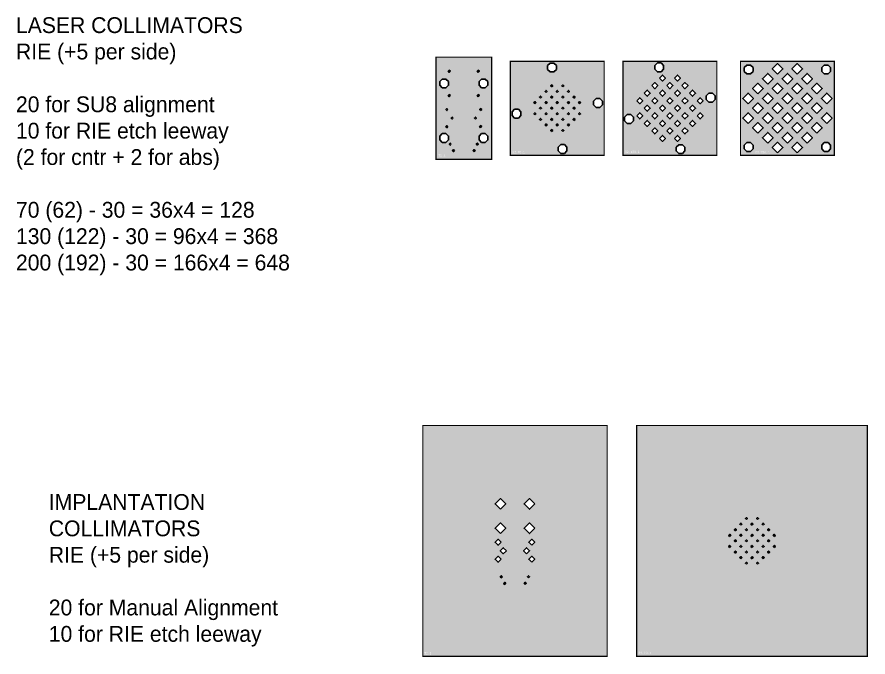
# Model space of a CAD drawing. Extents: x -11195 to 77029, y -42191 to 8336.
# Drawn here: x -8631 to 9713, y -38300 to -24511 of the extents above; entities that cross this region are included whole.
import ezdxf

# ---------------------------------------------------------------- set-up
doc = ezdxf.new("R2010")
doc.units = 13
doc.header["$MEASUREMENT"] = 0
doc.layers.get('0').update_dxf_attribs({"color": 6})
for name, color, linetype in [('L14D0 Au', 2, 'Continuous'), ('L16D0 Col', 254, 'Continuous'), ('L20D0 Key', 8, 'Continuous')]:
    doc.layers.add(name, color=color, linetype=linetype)
doc.styles.get("Standard").update_dxf_attribs({"font": 'lmmono12-regular.otf', "height": 50})

# ---------------------------------------------------------------- blocks, each defined once
blk = doc.blocks.new('SMALLPOST')
at = {"layer": 'L20D0 Key'}
blk.add_lwpolyline([(-39.799, -96.083), (-96.083, -39.799), (-96.083, 39.799), (-39.799, 96.083), (39.799, 96.083), (96.083, 39.799), (96.083, -39.799), (39.799, -96.083)], close=True, dxfattribs=at)
blk = doc.blocks.new('TC.L.RIE')
at = {"layer": 'L14D0 Au'}
h = blk.add_hatch(color=256, dxfattribs=at)
h.paths.add_polyline_path([(220, 1529), (132, 1529), (70, 1591), (70, 1679), (132, 1741), (220, 1741), (282, 1679), (282, 1591)], flags=16)
h.paths.add_polyline_path([(912, 1934), (949, 1897), (912, 1861), (875, 1897)], flags=16)
h.paths.add_polyline_path([(963, 1110), (1000, 1073), (963, 1036), (926, 1073)], flags=16)
h.paths.add_polyline_path([(850, 926), (887, 889), (850, 852), (813, 889)], flags=16)
h.paths.add_polyline_path([(892, 365), (929, 328), (892, 291), (856, 328)], flags=16)
h.paths.add_polyline_path([(200, 705), (237, 742), (274, 705), (237, 668)], flags=16)
h.paths.add_polyline_path([(251, 1373), (288, 1410), (325, 1373), (288, 1336)], flags=16)
h.paths.add_polyline_path([(341, 186), (378, 223), (415, 186), (378, 150)], flags=16)
h.paths.add_polyline_path([(1068, 1529), (980, 1529), (918, 1591), (918, 1679), (980, 1741), (1068, 1741), (1130, 1679), (1130, 1591)], flags=16)
h.paths.add_polyline_path([(1068, 354), (980, 354), (918, 416), (918, 504), (980, 566), (1068, 566), (1130, 504), (1130, 416)], flags=16)
h.paths.add_polyline_path([(271, 328), (308, 365), (344, 328), (308, 291)], flags=16)
h.paths.add_polyline_path([(313, 889), (350, 926), (387, 889), (350, 852)], flags=16)
h.paths.add_polyline_path([(200, 1073), (237, 1110), (274, 1073), (237, 1036)], flags=16)
h.paths.add_polyline_path([(251, 1897), (288, 1934), (325, 1897), (288, 1861)], flags=16)
h.paths.add_polyline_path([(822, 223), (859, 186), (822, 150), (785, 186)], flags=16)
h.paths.add_polyline_path([(912, 1410), (949, 1373), (912, 1336), (875, 1373)], flags=16)
h.paths.add_polyline_path([(963, 742), (1000, 705), (963, 668), (926, 705)], flags=16)
h.paths.add_polyline_path([(220, 354), (132, 354), (70, 416), (70, 504), (132, 566), (220, 566), (282, 504), (282, 416)], flags=16)
h.paths.add_polyline_path([(158, 60), (155, 56), (153, 56), (149, 58), (149, 60), (152, 64), (153, 65), (157, 62)], flags=16)
h.paths.add_polyline_path([(179, 105), (190, 105), (193, 102), (190, 100), (186, 100), (186, 60), (204, 60), (204, 66), (206, 69), (207, 69), (209, 66), (209, 59), (208, 56), (206, 56), (179, 56), (176, 58), (179, 60), (181, 60), (181, 100), (179, 100), (176, 102)], flags=16)
h.paths.add_polyline_path([(126, 104), (128, 106), (131, 103), (131, 91), (130, 88), (128, 88), (126, 89), (126, 90), (124, 96), (120, 100), (120, 100), (116, 101), (111, 100), (107, 96), (106, 95), (104, 90), (103, 84), (103, 80), (103, 74), (105, 69), (107, 64), (108, 64), (112, 60), (116, 59), (121, 61), (123, 63), (125, 68), (126, 70), (128, 72), (131, 69), (129, 64), (126, 59), (126, 59), (121, 56), (116, 55), (115, 55), (110, 56), (106, 59), (103, 62), (100, 66), (99, 72), (98, 78), (97, 80), (98, 86), (100, 92), (102, 97), (104, 99), (108, 103), (113, 105), (115, 106), (121, 104), (125, 101)], flags=16)
h.paths.add_polyline_path([(72, 60), (72, 100), (62, 100), (62, 96), (61, 93), (60, 93), (57, 96), (57, 101), (59, 104), (61, 105), (89, 105), (92, 103), (92, 101), (92, 96), (91, 93), (90, 93), (88, 96), (88, 100), (77, 100), (77, 60), (81, 60), (84, 58), (81, 56), (69, 56), (66, 58), (69, 60)], flags=16)
h.paths.add_polyline_path([(1190, 10), (1190, 2190), (10, 2190), (10, 10)])
at = {"layer": 'L16D0 Col', "const_width": 25}
blk.add_lwpolyline([(0, 2200), (1200, 2200), (1200, 0), (0, 0)], close=True, dxfattribs=at)
at = {"layer": 'L16D0 Col'}
for points in [[(310, 1897), (288, 1920), (265, 1897), (288, 1875)], [(912, 1875), (935, 1897), (912, 1920), (890, 1897)], [(310, 1373), (288, 1396), (265, 1373), (288, 1350)], [(912, 1350), (935, 1373), (912, 1396), (890, 1373)], [(259, 1073), (237, 1095), (214, 1073), (237, 1050)], [(963, 1050), (986, 1073), (963, 1095), (941, 1073)], [(373, 889), (350, 912), (327, 889), (350, 866)], [(850, 866), (873, 889), (850, 912), (827, 889)], [(259, 705), (237, 728), (214, 705), (237, 682)], [(963, 682), (986, 705), (963, 728), (941, 705)], [(330, 328), (308, 350), (285, 328), (308, 305)], [(401, 186), (378, 209), (356, 186), (378, 164)], [(822, 164), (844, 186), (822, 209), (799, 186)], [(892, 305), (915, 328), (892, 350), (870, 328)]]:
    blk.add_lwpolyline(points, close=True, dxfattribs=at)
for p in [(176, 1635), (176, 460)]:
    blk.add_blockref('SMALLPOST', p)
at = {"yscale": -1, "rotation": 180}
for p in [(1024, 1635), (1024, 460)]:
    blk.add_blockref('SMALLPOST', p, dxfattribs=at)
blk = doc.blocks.new('32.130.L.RIE')
at = {"layer": 'L14D0 Au'}
h = blk.add_hatch(color=256, dxfattribs=at)
h.paths.add_polyline_path([(92, 95), (97, 98), (102, 99), (108, 98), (112, 95), (115, 93), (118, 88), (119, 83), (118, 78), (116, 73), (112, 68), (110, 66), (95, 53), (114, 53), (115, 57), (116, 57), (119, 54), (119, 52), (117, 49), (90, 49), (87, 51), (88, 53), (105, 68), (110, 73), (112, 78), (113, 80), (114, 83), (112, 88), (109, 92), (108, 92), (103, 94), (101, 94), (96, 93), (94, 89), (93, 87), (93, 84), (91, 81), (90, 81), (87, 83), (87, 85), (88, 90)], flags=16)
h.paths.add_polyline_path([(212, 97), (217, 98), (221, 99), (226, 98), (231, 95), (232, 94), (234, 88), (235, 87), (233, 82), (230, 77), (230, 77), (228, 75), (233, 72), (236, 68), (236, 65), (237, 63), (236, 57), (232, 52), (232, 52), (227, 49), (222, 48), (221, 48), (215, 48), (210, 50), (207, 53), (204, 58), (204, 60), (207, 63), (207, 63), (210, 61), (210, 60), (210, 58), (210, 58), (212, 55), (217, 53), (221, 52), (226, 54), (230, 57), (230, 57), (232, 62), (232, 63), (230, 68), (228, 70), (224, 72), (220, 73), (217, 73), (214, 74), (214, 75), (216, 77), (216, 77), (216, 78), (220, 78), (225, 79), (229, 83), (229, 84), (230, 87), (227, 92), (226, 93), (221, 94), (215, 93), (212, 91), (212, 89), (212, 89), (210, 85), (209, 85), (206, 87), (206, 89), (208, 94)], flags=16)
h.paths.add_polyline_path([(260, 99), (264, 97), (269, 94), (270, 92), (273, 87), (274, 82), (275, 76), (275, 73), (275, 67), (274, 61), (271, 56), (270, 54), (265, 49), (261, 48), (260, 48), (255, 49), (251, 52), (249, 55), (246, 59), (245, 65), (244, 71), (244, 73), (244, 79), (246, 85), (248, 90), (250, 93), (254, 97), (259, 98)], flags=16)
h.paths.add_polyline_path([(321, 95), (324, 98), (336, 98), (339, 95), (336, 93), (331, 93), (331, 53), (350, 53), (350, 59), (351, 62), (352, 62), (355, 59), (355, 52), (354, 49), (352, 49), (324, 49), (321, 51), (324, 53), (327, 53), (327, 93), (324, 93)], flags=16)
h.paths.add_polyline_path([(303, 55), (303, 53), (301, 49), (299, 49), (295, 51), (295, 53), (297, 57), (299, 58)], flags=16)
h.paths.add_polyline_path([(180, 96), (180, 97), (183, 99), (185, 95), (185, 53), (192, 53), (195, 51), (192, 49), (173, 49), (170, 51), (173, 53), (180, 53), (180, 88), (180, 87), (175, 85), (172, 84), (170, 86), (172, 89), (176, 91)], flags=16)
h.paths.add_polyline_path([(146, 55), (146, 53), (144, 49), (142, 49), (138, 51), (138, 53), (140, 57), (142, 58)], flags=16)
h.paths.add_polyline_path([(56, 97), (61, 98), (64, 99), (70, 98), (74, 95), (76, 94), (78, 88), (78, 87), (77, 82), (74, 77), (73, 77), (71, 75), (76, 72), (79, 68), (80, 65), (80, 63), (79, 57), (76, 52), (75, 52), (70, 49), (65, 48), (64, 48), (58, 48), (53, 50), (50, 53), (48, 58), (47, 60), (50, 63), (50, 63), (53, 61), (54, 60), (53, 58), (53, 58), (55, 55), (60, 53), (64, 52), (69, 54), (73, 57), (73, 57), (75, 62), (75, 63), (74, 68), (72, 70), (67, 72), (64, 73), (60, 73), (57, 74), (57, 75), (59, 77), (59, 77), (60, 78), (63, 78), (69, 79), (72, 83), (73, 84), (73, 87), (71, 92), (69, 93), (64, 94), (58, 93), (55, 91), (56, 89), (56, 89), (54, 85), (53, 85), (50, 87), (49, 89), (51, 94)], flags=16)
h.paths.add_polyline_path([(1787, 1199), (1787, 1286), (1849, 1349), (1937, 1349), (1999, 1286), (1999, 1199), (1937, 1136), (1849, 1136)], flags=16)
h.paths.add_polyline_path([(238, 826), (238, 739), (176, 676), (88, 676), (26, 739), (26, 826), (88, 889), (176, 889)], flags=16)
h.paths.add_polyline_path([(1663, 929), (1742, 850), (1663, 771), (1584, 850)], flags=16)
h.paths.add_polyline_path([(1338, 604), (1417, 525), (1338, 445), (1259, 525)], flags=16)
h.paths.add_polyline_path([(1500, 1092), (1580, 1012), (1500, 933), (1421, 1012)], flags=16)
h.paths.add_polyline_path([(1175, 766), (1254, 687), (1175, 608), (1096, 687)], flags=16)
h.paths.add_polyline_path([(850, 441), (929, 362), (850, 283), (771, 362)], flags=16)
h.paths.add_polyline_path([(1338, 1254), (1417, 1175), (1338, 1096), (1259, 1175)], flags=16)
h.paths.add_polyline_path([(1012, 929), (1092, 850), (1012, 771), (933, 850)], flags=16)
h.paths.add_polyline_path([(687, 604), (766, 525), (687, 445), (608, 525)], flags=16)
h.paths.add_polyline_path([(1175, 1417), (1254, 1338), (1175, 1259), (1096, 1338)], flags=16)
h.paths.add_polyline_path([(850, 1092), (929, 1012), (850, 933), (771, 1012)], flags=16)
h.paths.add_polyline_path([(525, 766), (604, 687), (525, 608), (445, 687)], flags=16)
h.paths.add_polyline_path([(1012, 1580), (1092, 1500), (1012, 1421), (933, 1500)], flags=16)
h.paths.add_polyline_path([(687, 1254), (766, 1175), (687, 1096), (608, 1175)], flags=16)
h.paths.add_polyline_path([(362, 929), (441, 850), (362, 771), (283, 850)], flags=16)
h.paths.add_polyline_path([(850, 1742), (929, 1663), (850, 1584), (771, 1663)], flags=16)
h.paths.add_polyline_path([(525, 1417), (604, 1338), (525, 1259), (445, 1338)], flags=16)
h.paths.add_polyline_path([(362, 1254), (441, 1175), (362, 1096), (283, 1175)], flags=16)
h.paths.add_polyline_path([(687, 1580), (766, 1500), (687, 1421), (608, 1500)], flags=16)
h.paths.add_polyline_path([(525, 1092), (604, 1012), (525, 933), (445, 1012)], flags=16)
h.paths.add_polyline_path([(850, 1417), (929, 1338), (850, 1259), (771, 1338)], flags=16)
h.paths.add_polyline_path([(1175, 1742), (1254, 1663), (1175, 1584), (1096, 1663)], flags=16)
h.paths.add_polyline_path([(687, 929), (766, 850), (687, 771), (608, 850)], flags=16)
h.paths.add_polyline_path([(1012, 1254), (1092, 1175), (1012, 1096), (933, 1175)], flags=16)
h.paths.add_polyline_path([(1338, 1580), (1417, 1500), (1338, 1421), (1259, 1500)], flags=16)
h.paths.add_polyline_path([(850, 766), (929, 687), (850, 608), (771, 687)], flags=16)
h.paths.add_polyline_path([(1175, 1092), (1254, 1012), (1175, 933), (1096, 1012)], flags=16)
h.paths.add_polyline_path([(1500, 1417), (1580, 1338), (1500, 1259), (1421, 1338)], flags=16)
h.paths.add_polyline_path([(1012, 604), (1092, 525), (1012, 445), (933, 525)], flags=16)
h.paths.add_polyline_path([(1338, 929), (1417, 850), (1338, 771), (1259, 850)], flags=16)
h.paths.add_polyline_path([(1663, 1254), (1742, 1175), (1663, 1096), (1584, 1175)], flags=16)
h.paths.add_polyline_path([(1175, 441), (1254, 362), (1175, 283), (1096, 362)], flags=16)
h.paths.add_polyline_path([(1500, 766), (1580, 687), (1500, 608), (1421, 687)], flags=16)
h.paths.add_polyline_path([(826, 1787), (739, 1787), (676, 1849), (676, 1937), (739, 1999), (826, 1999), (889, 1937), (889, 1849)], flags=16)
h.paths.add_polyline_path([(1199, 238), (1286, 238), (1349, 176), (1349, 88), (1286, 26), (1199, 26), (1136, 88), (1136, 176)], flags=16)
h.paths.add_polyline_path([(2015, 2015), (10, 2015), (10, 10), (2015, 10)])
h.paths.add_polyline_path([(266, 91), (261, 94), (260, 94), (255, 92), (252, 88), (250, 83), (249, 77), (249, 74), (249, 67), (251, 62), (253, 57), (253, 57), (257, 53), (260, 52), (264, 54), (267, 59), (267, 59), (269, 64), (270, 70), (270, 74), (270, 80), (268, 86), (266, 90)], flags=0)
at = {"layer": 'L16D0 Col', "const_width": 25}
blk.add_lwpolyline([(2025, 0), (0, 0), (0, 2025), (2025, 2025)], close=True, dxfattribs=at)
at = {"layer": 'L16D0 Col'}
for points in [[(785, 1663), (850, 1598), (915, 1663), (850, 1728)], [(1110, 1663), (1175, 1598), (1240, 1663), (1175, 1728)], [(622, 1500), (687, 1435), (752, 1500), (687, 1565)], [(947, 1500), (1012, 1435), (1078, 1500), (1012, 1565)], [(1273, 1500), (1338, 1435), (1403, 1500), (1338, 1565)], [(460, 1338), (525, 1273), (590, 1338), (525, 1403)], [(785, 1338), (850, 1273), (915, 1338), (850, 1403)], [(1110, 1338), (1175, 1273), (1240, 1338), (1175, 1403)], [(1435, 1338), (1500, 1273), (1565, 1338), (1500, 1403)], [(297, 1175), (362, 1110), (427, 1175), (362, 1240)], [(622, 1175), (687, 1110), (752, 1175), (687, 1240)], [(947, 1175), (1012, 1110), (1078, 1175), (1012, 1240)], [(1273, 1175), (1338, 1110), (1403, 1175), (1338, 1240)], [(1598, 1175), (1663, 1110), (1728, 1175), (1663, 1240)], [(460, 1012), (525, 947), (590, 1012), (525, 1078)], [(785, 1012), (850, 947), (915, 1012), (850, 1078)], [(1110, 1012), (1175, 947), (1240, 1012), (1175, 1078)], [(1435, 1012), (1500, 947), (1565, 1012), (1500, 1078)], [(297, 850), (362, 785), (427, 850), (362, 915)], [(460, 687), (525, 622), (590, 687), (525, 752)], [(622, 850), (687, 785), (752, 850), (687, 915)], [(785, 687), (850, 622), (915, 687), (850, 752)], [(947, 850), (1012, 785), (1078, 850), (1012, 915)], [(1110, 687), (1175, 622), (1240, 687), (1175, 752)], [(1273, 850), (1338, 785), (1403, 850), (1338, 915)], [(1435, 687), (1500, 622), (1565, 687), (1500, 752)], [(1598, 850), (1663, 785), (1728, 850), (1663, 915)], [(622, 525), (687, 460), (752, 525), (687, 590)], [(947, 525), (1012, 460), (1078, 525), (1012, 590)], [(1273, 525), (1338, 460), (1403, 525), (1338, 590)], [(785, 362), (850, 297), (915, 362), (850, 427)], [(1110, 362), (1175, 297), (1240, 362), (1175, 427)]]:
    blk.add_lwpolyline(points, close=True, dxfattribs=at)
at = {"xscale": -1, "yscale": -1}
for p, rotation in [((782, 1893), 135.0000000000002), ((1893, 1242), 45.00000000000016), ((132, 782), 225.0000000000001), ((1242, 132), 315.0000000000002)]:
    blk.add_blockref('SMALLPOST', p, dxfattribs=dict(at, rotation=rotation))
blk = doc.blocks.new('32.200.L.RIE')
at = {"layer": 'L14D0 Au'}
h = blk.add_hatch(color=256, dxfattribs=at)
h.paths.add_polyline_path([(495, 86), (493, 86), (489, 84), (486, 80), (484, 75), (483, 69), (483, 66), (483, 59), (484, 54), (487, 49), (487, 48), (491, 45), (493, 44), (498, 46), (501, 51), (501, 51), (503, 56), (504, 62), (504, 66), (504, 72), (502, 78), (500, 82), (500, 82)], flags=0)
h.paths.add_polyline_path([(534, 86), (533, 86), (528, 84), (525, 80), (523, 75), (522, 69), (522, 66), (522, 59), (524, 54), (526, 49), (526, 48), (530, 45), (533, 44), (537, 46), (540, 51), (540, 51), (542, 56), (543, 62), (544, 66), (543, 72), (542, 78), (539, 82), (539, 82)], flags=0)
h.paths.add_polyline_path([(293, 1225), (164, 1096), (35, 1225), (164, 1353)], flags=16)
h.paths.add_polyline_path([(717, 1649), (588, 1520), (460, 1649), (588, 1778)], flags=16)
h.paths.add_polyline_path([(293, 800), (164, 672), (35, 800), (164, 929)], flags=16)
h.paths.add_polyline_path([(717, 1225), (588, 1096), (460, 1225), (588, 1353)], flags=16)
h.paths.add_polyline_path([(1141, 1649), (1012, 1520), (884, 1649), (1012, 1778)], flags=16)
h.paths.add_polyline_path([(505, 588), (376, 460), (247, 588), (376, 717)], flags=16)
h.paths.add_polyline_path([(929, 1012), (800, 884), (672, 1012), (800, 1141)], flags=16)
h.paths.add_polyline_path([(1353, 1437), (1225, 1308), (1096, 1437), (1225, 1565)], flags=16)
h.paths.add_polyline_path([(717, 376), (588, 247), (460, 376), (588, 505)], flags=16)
h.paths.add_polyline_path([(1141, 800), (1012, 672), (884, 800), (1012, 929)], flags=16)
h.paths.add_polyline_path([(1565, 1225), (1437, 1096), (1308, 1225), (1437, 1353)], flags=16)
h.paths.add_polyline_path([(929, 164), (800, 35), (672, 164), (800, 293)], flags=16)
h.paths.add_polyline_path([(1353, 588), (1225, 460), (1096, 588), (1225, 717)], flags=16)
h.paths.add_polyline_path([(1778, 1012), (1649, 884), (1520, 1012), (1649, 1141)], flags=16)
h.paths.add_polyline_path([(1353, 164), (1225, 35), (1096, 164), (1225, 293)], flags=16)
h.paths.add_polyline_path([(1778, 588), (1649, 460), (1520, 588), (1649, 717)], flags=16)
h.paths.add_polyline_path([(221, 283), (283, 221), (283, 133), (221, 71), (133, 71), (71, 133), (71, 221), (133, 283)], flags=16)
h.paths.add_polyline_path([(1804, 1742), (1742, 1804), (1742, 1892), (1804, 1954), (1892, 1954), (1954, 1892), (1954, 1804), (1892, 1742)], flags=16)
h.paths.add_polyline_path([(283, 1804), (221, 1742), (133, 1742), (71, 1804), (71, 1892), (133, 1954), (221, 1954), (283, 1892)], flags=16)
h.paths.add_polyline_path([(1742, 221), (1804, 283), (1892, 283), (1954, 221), (1954, 133), (1892, 71), (1804, 71), (1742, 133)], flags=16)
h.paths.add_polyline_path([(1990, 800), (1861, 672), (1732, 800), (1861, 929)], flags=16)
h.paths.add_polyline_path([(1565, 376), (1437, 247), (1308, 376), (1437, 505)], flags=16)
h.paths.add_polyline_path([(1990, 1225), (1861, 1096), (1732, 1225), (1861, 1353)], flags=16)
h.paths.add_polyline_path([(1565, 800), (1437, 672), (1308, 800), (1437, 929)], flags=16)
h.paths.add_polyline_path([(1141, 376), (1012, 247), (884, 376), (1012, 505)], flags=16)
h.paths.add_polyline_path([(1778, 1437), (1649, 1308), (1520, 1437), (1649, 1565)], flags=16)
h.paths.add_polyline_path([(1353, 1012), (1225, 884), (1096, 1012), (1225, 1141)], flags=16)
h.paths.add_polyline_path([(929, 588), (800, 460), (672, 588), (800, 717)], flags=16)
h.paths.add_polyline_path([(1565, 1649), (1437, 1520), (1308, 1649), (1437, 1778)], flags=16)
h.paths.add_polyline_path([(1141, 1225), (1012, 1096), (884, 1225), (1012, 1353)], flags=16)
h.paths.add_polyline_path([(717, 800), (588, 672), (460, 800), (588, 929)], flags=16)
h.paths.add_polyline_path([(1353, 1861), (1225, 1732), (1096, 1861), (1225, 1990)], flags=16)
h.paths.add_polyline_path([(929, 1437), (800, 1308), (672, 1437), (800, 1565)], flags=16)
h.paths.add_polyline_path([(505, 1012), (376, 884), (247, 1012), (376, 1141)], flags=16)
h.paths.add_polyline_path([(929, 1861), (800, 1732), (672, 1861), (800, 1990)], flags=16)
h.paths.add_polyline_path([(505, 1437), (376, 1308), (247, 1437), (376, 1565)], flags=16)
h.paths.add_polyline_path([(334, 90), (337, 90), (343, 89), (347, 87), (349, 86), (351, 80), (351, 79), (350, 74), (347, 69), (346, 69), (344, 67), (349, 64), (352, 60), (353, 57), (353, 54), (352, 49), (349, 44), (348, 43), (343, 41), (338, 40), (337, 39), (331, 40), (326, 42), (324, 44), (321, 49), (321, 52), (323, 55), (324, 55), (326, 53), (327, 52), (326, 50), (326, 50), (328, 47), (333, 45), (337, 44), (342, 45), (346, 49), (346, 49), (348, 54), (348, 54), (347, 60), (345, 62), (340, 64), (337, 64), (333, 64), (330, 66), (330, 67), (332, 69), (333, 69), (337, 70), (342, 71), (345, 75), (346, 76), (346, 79), (344, 83), (342, 85), (337, 86), (331, 85), (328, 82), (329, 81), (329, 80), (327, 77), (326, 77), (323, 79), (323, 81), (324, 85), (329, 89)], flags=16)
h.paths.add_polyline_path([(419, 45), (417, 41), (415, 40), (411, 43), (411, 45), (414, 49), (415, 50), (419, 47)], flags=16)
h.paths.add_polyline_path([(576, 45), (574, 41), (572, 40), (568, 43), (568, 45), (570, 49), (572, 50), (576, 47)], flags=16)
h.paths.add_polyline_path([(597, 89), (609, 89), (612, 87), (609, 85), (605, 85), (605, 45), (623, 45), (623, 50), (624, 53), (625, 54), (628, 50), (628, 44), (627, 41), (625, 40), (597, 40), (594, 43), (597, 45), (600, 45), (600, 85), (597, 85), (594, 87)], flags=16)
h.paths.add_polyline_path([(537, 89), (542, 86), (544, 83), (546, 79), (548, 73), (548, 67), (548, 65), (548, 59), (547, 53), (545, 48), (543, 45), (538, 41), (534, 40), (533, 39), (528, 41), (524, 44), (522, 46), (519, 51), (518, 57), (517, 62), (517, 65), (517, 71), (519, 77), (521, 82), (523, 84), (527, 89), (532, 90), (533, 90)], flags=16)
h.paths.add_polyline_path([(498, 89), (502, 86), (504, 83), (507, 79), (508, 73), (509, 67), (509, 65), (509, 59), (508, 53), (505, 48), (504, 45), (499, 41), (494, 40), (493, 39), (489, 41), (484, 44), (483, 46), (480, 51), (479, 57), (478, 62), (478, 65), (478, 71), (479, 77), (482, 82), (483, 84), (488, 89), (493, 90), (493, 90)], flags=16)
h.paths.add_polyline_path([(448, 89), (453, 90), (459, 90), (464, 87), (467, 84), (469, 79), (470, 75), (469, 70), (467, 65), (463, 60), (461, 58), (447, 45), (465, 45), (466, 48), (468, 49), (470, 45), (470, 44), (468, 40), (442, 40), (439, 43), (440, 45), (456, 60), (461, 65), (464, 69), (465, 72), (465, 75), (464, 80), (460, 84), (459, 84), (454, 86), (453, 86), (448, 84), (445, 81), (444, 79), (445, 76), (443, 73), (442, 73), (439, 75), (439, 77), (440, 82), (443, 87)], flags=16)
h.paths.add_polyline_path([(370, 89), (375, 90), (381, 90), (385, 87), (388, 84), (391, 79), (392, 75), (391, 70), (389, 65), (385, 60), (383, 58), (368, 45), (387, 45), (388, 48), (389, 49), (392, 45), (392, 44), (390, 40), (363, 40), (360, 43), (361, 45), (378, 60), (383, 65), (385, 69), (386, 72), (387, 75), (385, 80), (382, 84), (381, 84), (376, 86), (375, 86), (369, 84), (367, 81), (366, 79), (366, 76), (364, 73), (363, 73), (361, 75), (360, 77), (361, 82), (365, 87)], flags=16)
h.paths.add_polyline_path([(10, 2015), (10, 10), (2015, 10), (2015, 2015)])
at = {"layer": 'L16D0 Col', "const_width": 25}
blk.add_lwpolyline([(2025, 0), (0, 0), (0, 2025), (2025, 2025)], close=True, dxfattribs=at)
at = {"layer": 'L16D0 Col'}
for points in [[(800, 1746), (915, 1861), (800, 1976), (686, 1861)], [(1225, 1746), (1339, 1861), (1225, 1976), (1110, 1861)], [(588, 1534), (703, 1649), (588, 1763), (474, 1649)], [(1012, 1534), (1127, 1649), (1012, 1763), (898, 1649)], [(1437, 1534), (1551, 1649), (1437, 1763), (1322, 1649)], [(376, 1322), (491, 1437), (376, 1551), (262, 1437)], [(800, 1322), (915, 1437), (800, 1551), (686, 1437)], [(1225, 1322), (1339, 1437), (1225, 1551), (1110, 1437)], [(1649, 1322), (1763, 1437), (1649, 1551), (1534, 1437)], [(164, 1110), (279, 1225), (164, 1339), (49, 1225)], [(588, 1110), (703, 1225), (588, 1339), (474, 1225)], [(1012, 1110), (1127, 1225), (1012, 1339), (898, 1225)], [(1437, 1110), (1551, 1225), (1437, 1339), (1322, 1225)], [(1861, 1110), (1976, 1225), (1861, 1339), (1746, 1225)], [(376, 898), (491, 1012), (376, 1127), (262, 1012)], [(800, 898), (915, 1012), (800, 1127), (686, 1012)], [(1225, 898), (1339, 1012), (1225, 1127), (1110, 1012)], [(1649, 898), (1763, 1012), (1649, 1127), (1534, 1012)], [(164, 686), (279, 800), (164, 915), (49, 800)], [(588, 686), (703, 800), (588, 915), (474, 800)], [(1012, 686), (1127, 800), (1012, 915), (898, 800)], [(1437, 686), (1551, 800), (1437, 915), (1322, 800)], [(1861, 686), (1976, 800), (1861, 915), (1746, 800)], [(376, 474), (491, 588), (376, 703), (262, 588)], [(800, 474), (915, 588), (800, 703), (686, 588)], [(1225, 474), (1339, 588), (1225, 703), (1110, 588)], [(1649, 474), (1763, 588), (1649, 703), (1534, 588)], [(588, 262), (703, 376), (588, 491), (474, 376)], [(1012, 262), (1127, 376), (1012, 491), (898, 376)], [(1437, 262), (1551, 376), (1437, 491), (1322, 376)], [(800, 49), (915, 164), (800, 279), (686, 164)], [(1225, 49), (1339, 164), (1225, 279), (1110, 164)]]:
    blk.add_lwpolyline(points, close=True, dxfattribs=at)
at = {"xscale": -1, "yscale": -1}
for p, rotation in [((177, 1848), 225.0000000000001), ((1848, 1848), 135.0000000000002), ((177, 177), 315.0000000000002), ((1848, 177), 45.00000000000016)]:
    blk.add_blockref('SMALLPOST', p, dxfattribs=dict(at, rotation=rotation))
blk = doc.blocks.new('TC.I.RIE')
at = {"layer": 'L14D0 Au'}
h = blk.add_hatch(color=256, dxfattribs=at)
h.paths.add_polyline_path([(2209, 1611), (2246, 1574), (2209, 1537), (2172, 1574)], flags=16)
h.paths.add_polyline_path([(1729, 1574), (1766, 1611), (1802, 1574), (1766, 1537)], flags=16)
h.paths.add_polyline_path([(1545, 2093), (1624, 2172), (1704, 2093), (1624, 2013)], flags=16)
h.paths.add_polyline_path([(1658, 2276), (1737, 2356), (1817, 2276), (1737, 2197)], flags=16)
h.paths.add_polyline_path([(2171, 2760), (2300, 2889), (2428, 2760), (2300, 2632)], flags=16)
h.paths.add_polyline_path([(1675, 2889), (1804, 2760), (1675, 2632), (1547, 2760)], flags=16)
h.paths.add_polyline_path([(2351, 2539), (2430, 2460), (2351, 2381), (2271, 2460)], flags=16)
h.paths.add_polyline_path([(2351, 2172), (2430, 2093), (2351, 2013), (2271, 2093)], flags=16)
h.paths.add_polyline_path([(2238, 2356), (2317, 2276), (2238, 2197), (2158, 2276)], flags=16)
h.paths.add_polyline_path([(1675, 3414), (1804, 3285), (1675, 3156), (1547, 3285)], flags=16)
h.paths.add_polyline_path([(2171, 3285), (2300, 3414), (2428, 3285), (2300, 3156)], flags=16)
h.paths.add_polyline_path([(1545, 2460), (1624, 2539), (1704, 2460), (1624, 2381)], flags=16)
h.paths.add_polyline_path([(1658, 1715), (1695, 1752), (1732, 1715), (1695, 1679)], flags=16)
h.paths.add_polyline_path([(2280, 1752), (2317, 1715), (2280, 1679), (2243, 1715)], flags=16)
h.paths.add_polyline_path([(134, 41), (132, 37), (129, 36), (126, 38), (125, 41), (128, 45), (130, 45), (133, 43)], flags=16)
h.paths.add_polyline_path([(159, 85), (179, 85), (182, 83), (179, 80), (171, 80), (171, 41), (179, 41), (182, 38), (179, 36), (159, 36), (156, 38), (159, 41), (166, 41), (166, 80), (159, 80), (156, 83)], flags=16)
h.paths.add_polyline_path([(103, 84), (105, 86), (107, 83), (107, 71), (106, 69), (104, 68), (102, 70), (102, 71), (100, 76), (97, 80), (96, 80), (92, 81), (87, 80), (83, 76), (83, 75), (80, 70), (79, 65), (79, 61), (79, 54), (81, 49), (84, 44), (84, 44), (89, 41), (92, 40), (97, 41), (99, 43), (102, 48), (102, 50), (104, 52), (107, 50), (106, 44), (103, 40), (102, 39), (97, 36), (92, 35), (92, 35), (87, 36), (82, 39), (79, 42), (77, 47), (75, 52), (74, 58), (74, 61), (74, 67), (76, 72), (78, 77), (80, 80), (84, 84), (89, 86), (92, 86), (97, 85), (102, 82)], flags=16)
h.paths.add_polyline_path([(49, 41), (49, 80), (38, 80), (38, 76), (37, 73), (36, 73), (34, 76), (34, 82), (35, 85), (37, 85), (66, 85), (69, 83), (69, 82), (69, 76), (67, 73), (66, 73), (64, 76), (64, 80), (54, 80), (54, 41), (57, 41), (60, 38), (57, 36), (45, 36), (42, 38), (45, 41)], flags=16)
h.paths.add_polyline_path([(3965, 10), (3965, 4965), (10, 4965), (10, 10)])
at = {"layer": 'L16D0 Col', "linetype": 'Continuous', "const_width": 25}
blk.add_lwpolyline([(0, 4975), (3975, 4975), (3975, 0), (0, 0)], close=True, dxfattribs=at)
at = {"layer": 'L16D0 Col'}
for points in [[(1675, 3170), (1790, 3285), (1675, 3399), (1561, 3285)], [(2414, 3285), (2300, 3399), (2185, 3285), (2300, 3170)], [(1675, 2646), (1790, 2760), (1675, 2875), (1561, 2760)], [(2414, 2760), (2300, 2875), (2185, 2760), (2300, 2646)], [(1689, 2460), (1624, 2525), (1559, 2460), (1624, 2395)], [(2351, 2395), (2416, 2460), (2351, 2525), (2286, 2460)], [(1802, 2276), (1737, 2341), (1672, 2276), (1737, 2211)], [(2238, 2211), (2303, 2276), (2238, 2341), (2172, 2276)], [(1689, 2093), (1624, 2158), (1559, 2093), (1624, 2028)], [(2351, 2028), (2416, 2093), (2351, 2158), (2286, 2093)], [(1718, 1715), (1695, 1738), (1672, 1715), (1695, 1693)], [(2280, 1693), (2303, 1715), (2280, 1738), (2257, 1715)], [(1788, 1574), (1766, 1596), (1743, 1574), (1766, 1551)], [(2209, 1551), (2232, 1574), (2209, 1596), (2187, 1574)]]:
    blk.add_lwpolyline(points, close=True, dxfattribs=at)
blk = doc.blocks.new('32.70.I.RIE')
at = {"layer": 'L14D0 Au'}
h = blk.add_hatch(color=256, dxfattribs=at)
h.paths.add_polyline_path([(216, 94), (214, 94), (210, 93), (207, 89), (205, 84), (204, 78), (204, 74), (204, 68), (206, 62), (208, 58), (208, 57), (212, 53), (214, 53), (219, 55), (222, 59), (222, 60), (224, 65), (225, 71), (225, 74), (225, 81), (223, 86), (221, 91), (221, 91)], flags=0)
h.paths.add_polyline_path([(2968, 2404), (3005, 2367), (2968, 2331), (2932, 2367)], flags=16)
h.paths.add_polyline_path([(2728, 2164), (2765, 2127), (2728, 2090), (2691, 2127)], flags=16)
h.paths.add_polyline_path([(2968, 2644), (3005, 2608), (2968, 2571), (2932, 2608)], flags=16)
h.paths.add_polyline_path([(2728, 2404), (2765, 2367), (2728, 2331), (2691, 2367)], flags=16)
h.paths.add_polyline_path([(2488, 2164), (2524, 2127), (2488, 2090), (2451, 2127)], flags=16)
h.paths.add_polyline_path([(2848, 2765), (2885, 2728), (2848, 2691), (2811, 2728)], flags=16)
h.paths.add_polyline_path([(2608, 2524), (2644, 2488), (2608, 2451), (2571, 2488)], flags=16)
h.paths.add_polyline_path([(2367, 2284), (2404, 2247), (2367, 2210), (2331, 2247)], flags=16)
h.paths.add_polyline_path([(2728, 2885), (2765, 2848), (2728, 2811), (2691, 2848)], flags=16)
h.paths.add_polyline_path([(2488, 2644), (2524, 2608), (2488, 2571), (2451, 2608)], flags=16)
h.paths.add_polyline_path([(2247, 2404), (2284, 2367), (2247, 2331), (2210, 2367)], flags=16)
h.paths.add_polyline_path([(2608, 3005), (2644, 2968), (2608, 2932), (2571, 2968)], flags=16)
h.paths.add_polyline_path([(2367, 2765), (2404, 2728), (2367, 2691), (2331, 2728)], flags=16)
h.paths.add_polyline_path([(2127, 2524), (2164, 2488), (2127, 2451), (2090, 2488)], flags=16)
h.paths.add_polyline_path([(2367, 3005), (2404, 2968), (2367, 2932), (2331, 2968)], flags=16)
h.paths.add_polyline_path([(2127, 2765), (2164, 2728), (2127, 2691), (2090, 2728)], flags=16)
h.paths.add_polyline_path([(2007, 2644), (2043, 2608), (2007, 2571), (1970, 2608)], flags=16)
h.paths.add_polyline_path([(2247, 2885), (2284, 2848), (2247, 2811), (2210, 2848)], flags=16)
h.paths.add_polyline_path([(2007, 2404), (2043, 2367), (2007, 2331), (1970, 2367)], flags=16)
h.paths.add_polyline_path([(2247, 2644), (2284, 2608), (2247, 2571), (2210, 2608)], flags=16)
h.paths.add_polyline_path([(2488, 2885), (2524, 2848), (2488, 2811), (2451, 2848)], flags=16)
h.paths.add_polyline_path([(2127, 2284), (2164, 2247), (2127, 2210), (2090, 2247)], flags=16)
h.paths.add_polyline_path([(2367, 2524), (2404, 2488), (2367, 2451), (2331, 2488)], flags=16)
h.paths.add_polyline_path([(2608, 2765), (2644, 2728), (2608, 2691), (2571, 2728)], flags=16)
h.paths.add_polyline_path([(2247, 2164), (2284, 2127), (2247, 2090), (2210, 2127)], flags=16)
h.paths.add_polyline_path([(2488, 2404), (2524, 2367), (2488, 2331), (2451, 2367)], flags=16)
h.paths.add_polyline_path([(2728, 2644), (2765, 2608), (2728, 2571), (2691, 2608)], flags=16)
h.paths.add_polyline_path([(2367, 2043), (2404, 2007), (2367, 1970), (2331, 2007)], flags=16)
h.paths.add_polyline_path([(2608, 2284), (2644, 2247), (2608, 2210), (2571, 2247)], flags=16)
h.paths.add_polyline_path([(2848, 2524), (2885, 2488), (2848, 2451), (2811, 2488)], flags=16)
h.paths.add_polyline_path([(2608, 2043), (2644, 2007), (2608, 1970), (2571, 2007)], flags=16)
h.paths.add_polyline_path([(2848, 2284), (2885, 2247), (2848, 2210), (2811, 2247)], flags=16)
h.paths.add_polyline_path([(55, 99), (58, 99), (64, 98), (68, 96), (70, 94), (72, 89), (72, 88), (71, 82), (68, 78), (67, 77), (65, 76), (70, 73), (73, 68), (74, 66), (74, 63), (73, 58), (70, 53), (69, 52), (64, 49), (59, 48), (58, 48), (52, 49), (47, 51), (45, 53), (42, 58), (42, 60), (44, 64), (45, 64), (47, 62), (48, 61), (47, 59), (47, 58), (49, 55), (54, 53), (58, 53), (63, 54), (67, 57), (67, 58), (69, 63), (69, 63), (68, 68), (66, 71), (61, 73), (58, 73), (54, 73), (51, 75), (51, 76), (53, 78), (54, 78), (58, 78), (63, 80), (66, 84), (67, 85), (67, 88), (65, 92), (63, 93), (58, 94), (52, 93), (49, 91), (50, 90), (50, 89), (48, 86), (47, 86), (44, 88), (44, 89), (45, 94), (50, 97)], flags=16)
h.paths.add_polyline_path([(140, 54), (138, 50), (136, 49), (132, 52), (132, 54), (135, 58), (136, 58), (140, 56)], flags=16)
h.paths.add_polyline_path([(160, 99), (162, 99), (163, 99), (164, 98), (189, 98), (192, 96), (190, 94), (187, 89), (183, 85), (180, 80), (178, 75), (176, 69), (175, 64), (174, 61), (174, 55), (174, 52), (171, 48), (169, 52), (169, 58), (170, 63), (171, 69), (173, 74), (175, 80), (176, 81), (179, 86), (182, 90), (184, 93), (164, 93), (163, 90), (161, 90), (159, 93), (159, 96)], flags=16)
h.paths.add_polyline_path([(219, 98), (224, 94), (225, 92), (228, 87), (229, 82), (230, 76), (230, 74), (230, 67), (229, 62), (226, 57), (225, 54), (220, 50), (215, 48), (214, 48), (210, 49), (206, 53), (204, 55), (201, 60), (200, 65), (199, 71), (199, 74), (199, 80), (200, 86), (203, 91), (205, 93), (209, 97), (214, 99), (214, 99)], flags=16)
h.paths.add_polyline_path([(283, 98), (303, 98), (306, 96), (303, 93), (295, 93), (295, 54), (303, 54), (306, 52), (303, 49), (283, 49), (280, 52), (283, 54), (290, 54), (290, 93), (283, 93), (280, 96)], flags=16)
h.paths.add_polyline_path([(258, 54), (256, 50), (254, 49), (250, 52), (249, 54), (252, 58), (254, 58), (257, 56)], flags=16)
h.paths.add_polyline_path([(91, 98), (96, 99), (102, 98), (106, 96), (109, 93), (112, 88), (113, 84), (112, 78), (110, 74), (106, 69), (104, 67), (89, 54), (108, 54), (109, 57), (110, 57), (113, 54), (113, 53), (111, 49), (84, 49), (81, 52), (82, 53), (99, 69), (104, 74), (106, 78), (107, 81), (108, 84), (106, 89), (103, 93), (102, 93), (97, 94), (96, 94), (90, 93), (88, 90), (87, 87), (87, 85), (85, 82), (84, 82), (82, 84), (81, 85), (82, 91), (86, 95)], flags=16)
h.paths.add_polyline_path([(10, 4965), (10, 10), (4965, 10), (4965, 4965)])
at = {"layer": 'L16D0 Col', "const_width": 25}
blk.add_lwpolyline([(4975, 0), (0, 0), (0, 4975), (4975, 4975)], close=True, dxfattribs=at)
at = {"layer": 'L16D0 Col'}
for points in [[(2367, 2946), (2390, 2968), (2367, 2991), (2345, 2968)], [(2608, 2946), (2630, 2968), (2608, 2991), (2585, 2968)], [(2247, 2825), (2270, 2848), (2247, 2871), (2224, 2848)], [(2488, 2825), (2510, 2848), (2488, 2871), (2465, 2848)], [(2728, 2825), (2751, 2848), (2728, 2871), (2705, 2848)], [(2007, 2585), (2029, 2608), (2007, 2630), (1984, 2608)], [(2127, 2705), (2150, 2728), (2127, 2751), (2104, 2728)], [(2247, 2585), (2270, 2608), (2247, 2630), (2224, 2608)], [(2367, 2705), (2390, 2728), (2367, 2751), (2345, 2728)], [(2488, 2585), (2510, 2608), (2488, 2630), (2465, 2608)], [(2608, 2705), (2630, 2728), (2608, 2751), (2585, 2728)], [(2728, 2585), (2751, 2608), (2728, 2630), (2705, 2608)], [(2848, 2705), (2871, 2728), (2848, 2751), (2825, 2728)], [(2968, 2585), (2991, 2608), (2968, 2630), (2946, 2608)], [(2007, 2345), (2029, 2367), (2007, 2390), (1984, 2367)], [(2127, 2465), (2150, 2488), (2127, 2510), (2104, 2488)], [(2247, 2345), (2270, 2367), (2247, 2390), (2224, 2367)], [(2367, 2465), (2390, 2488), (2367, 2510), (2345, 2488)], [(2488, 2345), (2510, 2367), (2488, 2390), (2465, 2367)], [(2608, 2465), (2630, 2488), (2608, 2510), (2585, 2488)], [(2728, 2345), (2751, 2367), (2728, 2390), (2705, 2367)], [(2848, 2465), (2871, 2488), (2848, 2510), (2825, 2488)], [(2968, 2345), (2991, 2367), (2968, 2390), (2946, 2367)], [(2127, 2224), (2150, 2247), (2127, 2270), (2104, 2247)], [(2367, 2224), (2390, 2247), (2367, 2270), (2345, 2247)], [(2608, 2224), (2630, 2247), (2608, 2270), (2585, 2247)], [(2848, 2224), (2871, 2247), (2848, 2270), (2825, 2247)], [(2247, 2104), (2270, 2127), (2247, 2150), (2224, 2127)], [(2367, 1984), (2390, 2007), (2367, 2029), (2345, 2007)], [(2488, 2104), (2510, 2127), (2488, 2150), (2465, 2127)], [(2608, 1984), (2630, 2007), (2608, 2029), (2585, 2007)], [(2728, 2104), (2751, 2127), (2728, 2150), (2705, 2127)]]:
    blk.add_lwpolyline(points, close=True, dxfattribs=at)
blk = doc.blocks.new('32.70.L.RIE')
at = {"layer": 'L14D0 Au'}
h = blk.add_hatch(color=256, dxfattribs=at)
h.paths.add_polyline_path([(10, 2015), (10, 10), (2015, 10), (2015, 2015)])
h.paths.add_polyline_path([(94, 93), (100, 94), (105, 93), (110, 91), (113, 88), (116, 83), (116, 78), (115, 73), (113, 69), (110, 64), (108, 62), (93, 49), (111, 49), (112, 52), (114, 52), (116, 49), (116, 47), (115, 44), (88, 44), (85, 46), (86, 48), (103, 63), (107, 68), (110, 73), (111, 76), (111, 78), (110, 84), (106, 87), (106, 88), (100, 89), (99, 89), (94, 88), (91, 85), (90, 82), (91, 80), (89, 77), (88, 77), (85, 79), (85, 80), (86, 85), (90, 90)], flags=16)
h.paths.add_polyline_path([(283, 93), (294, 93), (297, 91), (294, 88), (290, 88), (290, 49), (308, 49), (308, 54), (310, 57), (311, 57), (313, 54), (313, 47), (312, 44), (310, 44), (283, 44), (280, 46), (283, 49), (285, 49), (285, 88), (283, 88), (280, 91)], flags=16)
h.paths.add_polyline_path([(144, 48), (142, 45), (140, 44), (136, 46), (135, 48), (138, 53), (140, 53), (144, 51)], flags=16)
h.paths.add_polyline_path([(1493, 929), (1530, 892), (1493, 856), (1457, 892)], flags=16)
h.paths.add_polyline_path([(1253, 689), (1290, 652), (1253, 615), (1216, 652)], flags=16)
h.paths.add_polyline_path([(1493, 1169), (1530, 1133), (1493, 1096), (1457, 1133)], flags=16)
h.paths.add_polyline_path([(1253, 929), (1290, 892), (1253, 856), (1216, 892)], flags=16)
h.paths.add_polyline_path([(1012, 689), (1049, 652), (1012, 615), (976, 652)], flags=16)
h.paths.add_polyline_path([(1373, 1290), (1410, 1253), (1373, 1216), (1336, 1253)], flags=16)
h.paths.add_polyline_path([(1133, 1049), (1169, 1012), (1133, 976), (1096, 1012)], flags=16)
h.paths.add_polyline_path([(892, 809), (929, 772), (892, 735), (856, 772)], flags=16)
h.paths.add_polyline_path([(1253, 1410), (1290, 1373), (1253, 1336), (1216, 1373)], flags=16)
h.paths.add_polyline_path([(1012, 1169), (1049, 1133), (1012, 1096), (976, 1133)], flags=16)
h.paths.add_polyline_path([(772, 929), (809, 892), (772, 856), (735, 892)], flags=16)
h.paths.add_polyline_path([(1133, 1530), (1169, 1493), (1133, 1457), (1096, 1493)], flags=16)
h.paths.add_polyline_path([(892, 1290), (929, 1253), (892, 1216), (856, 1253)], flags=16)
h.paths.add_polyline_path([(652, 1049), (689, 1012), (652, 976), (615, 1012)], flags=16)
h.paths.add_polyline_path([(892, 1530), (929, 1493), (892, 1457), (856, 1493)], flags=16)
h.paths.add_polyline_path([(652, 1290), (689, 1253), (652, 1216), (615, 1253)], flags=16)
h.paths.add_polyline_path([(28, 942), (90, 1005), (178, 1005), (240, 942), (240, 855), (178, 792), (90, 792), (28, 855)], flags=16)
h.paths.add_polyline_path([(1997, 1083), (1935, 1020), (1847, 1020), (1785, 1083), (1785, 1170), (1847, 1233), (1935, 1233), (1997, 1170)], flags=16)
h.paths.add_polyline_path([(229, 87), (231, 82), (233, 77), (234, 71), (234, 68), (233, 62), (232, 57), (230, 52), (228, 49), (224, 45), (219, 43), (218, 43), (213, 44), (209, 48), (207, 50), (205, 55), (203, 60), (202, 66), (202, 69), (203, 75), (204, 80), (206, 85), (208, 88), (212, 92), (217, 94), (218, 94), (223, 93), (227, 89)], flags=16)
h.paths.add_polyline_path([(942, 1997), (1005, 1935), (1005, 1847), (942, 1785), (855, 1785), (792, 1847), (792, 1935), (855, 1997)], flags=16)
h.paths.add_polyline_path([(1083, 28), (1020, 90), (1020, 178), (1083, 240), (1170, 240), (1233, 178), (1233, 90), (1170, 28)], flags=16)
h.paths.add_polyline_path([(532, 1169), (568, 1133), (532, 1096), (495, 1133)], flags=16)
h.paths.add_polyline_path([(772, 1410), (809, 1373), (772, 1336), (735, 1373)], flags=16)
h.paths.add_polyline_path([(532, 929), (568, 892), (532, 856), (495, 892)], flags=16)
h.paths.add_polyline_path([(772, 1169), (809, 1133), (772, 1096), (735, 1133)], flags=16)
h.paths.add_polyline_path([(1012, 1410), (1049, 1373), (1012, 1336), (976, 1373)], flags=16)
h.paths.add_polyline_path([(652, 809), (689, 772), (652, 735), (615, 772)], flags=16)
h.paths.add_polyline_path([(892, 1049), (929, 1012), (892, 976), (856, 1012)], flags=16)
h.paths.add_polyline_path([(1133, 1290), (1169, 1253), (1133, 1216), (1096, 1253)], flags=16)
h.paths.add_polyline_path([(772, 689), (809, 652), (772, 615), (735, 652)], flags=16)
h.paths.add_polyline_path([(1012, 929), (1049, 892), (1012, 856), (976, 892)], flags=16)
h.paths.add_polyline_path([(1253, 1169), (1290, 1133), (1253, 1096), (1216, 1133)], flags=16)
h.paths.add_polyline_path([(892, 568), (929, 532), (892, 495), (856, 532)], flags=16)
h.paths.add_polyline_path([(1133, 809), (1169, 772), (1133, 735), (1096, 772)], flags=16)
h.paths.add_polyline_path([(1373, 1049), (1410, 1012), (1373, 976), (1336, 1012)], flags=16)
h.paths.add_polyline_path([(1133, 568), (1169, 532), (1133, 495), (1096, 532)], flags=16)
h.paths.add_polyline_path([(1373, 809), (1410, 772), (1373, 735), (1336, 772)], flags=16)
h.paths.add_polyline_path([(58, 94), (62, 94), (67, 93), (72, 90), (73, 89), (75, 84), (76, 83), (74, 77), (71, 73), (71, 72), (69, 71), (74, 67), (77, 63), (77, 60), (78, 58), (77, 52), (74, 48), (73, 47), (68, 44), (62, 43), (62, 43), (56, 44), (51, 46), (48, 48), (45, 53), (45, 55), (48, 59), (48, 59), (51, 57), (51, 55), (51, 54), (51, 53), (53, 50), (58, 48), (62, 48), (67, 49), (71, 52), (71, 52), (73, 58), (73, 58), (71, 63), (69, 65), (64, 68), (61, 68), (58, 68), (55, 69), (55, 70), (57, 73), (57, 73), (61, 73), (66, 75), (70, 78), (70, 80), (71, 82), (68, 87), (67, 88), (62, 89), (56, 88), (53, 86), (53, 85), (53, 84), (51, 81), (50, 81), (47, 83), (47, 84), (49, 89), (53, 92)], flags=16)
h.paths.add_polyline_path([(164, 94), (165, 94), (167, 94), (167, 93), (192, 93), (195, 91), (194, 88), (190, 84), (187, 79), (184, 74), (182, 69), (180, 64), (178, 58), (178, 56), (177, 50), (177, 47), (175, 43), (172, 47), (172, 52), (173, 58), (174, 64), (176, 69), (179, 75), (179, 75), (182, 80), (185, 85), (188, 88), (168, 88), (167, 85), (165, 85), (163, 88), (163, 91)], flags=16)
h.paths.add_polyline_path([(262, 48), (259, 45), (257, 44), (254, 46), (253, 48), (256, 53), (257, 53), (261, 51)], flags=16)
h.paths.add_polyline_path([(214, 88), (210, 83), (208, 78), (207, 73), (207, 69), (208, 63), (209, 57), (211, 53), (212, 52), (216, 48), (218, 48), (222, 49), (226, 54), (228, 60), (229, 65), (229, 69), (228, 76), (227, 81), (224, 85), (224, 86), (220, 89), (218, 89)], flags=0)
at = {"layer": 'L16D0 Col', "const_width": 25}
blk.add_lwpolyline([(2025, 0), (0, 0), (0, 2025), (2025, 2025)], close=True, dxfattribs=at)
at = {"layer": 'L16D0 Col'}
for points in [[(892, 1471), (915, 1493), (892, 1516), (870, 1493)], [(1133, 1471), (1155, 1493), (1133, 1516), (1110, 1493)], [(772, 1350), (795, 1373), (772, 1396), (749, 1373)], [(1012, 1350), (1035, 1373), (1012, 1396), (990, 1373)], [(1253, 1350), (1276, 1373), (1253, 1396), (1230, 1373)], [(532, 1110), (554, 1133), (532, 1155), (509, 1133)], [(652, 1230), (675, 1253), (652, 1276), (629, 1253)], [(772, 1110), (795, 1133), (772, 1155), (749, 1133)], [(892, 1230), (915, 1253), (892, 1276), (870, 1253)], [(1012, 1110), (1035, 1133), (1012, 1155), (990, 1133)], [(1133, 1230), (1155, 1253), (1133, 1276), (1110, 1253)], [(1253, 1110), (1276, 1133), (1253, 1155), (1230, 1133)], [(1373, 1230), (1396, 1253), (1373, 1276), (1350, 1253)], [(1493, 1110), (1516, 1133), (1493, 1155), (1471, 1133)], [(652, 990), (675, 1012), (652, 1035), (629, 1012)], [(892, 990), (915, 1012), (892, 1035), (870, 1012)], [(1133, 990), (1155, 1012), (1133, 1035), (1110, 1012)], [(1373, 990), (1396, 1012), (1373, 1035), (1350, 1012)], [(532, 870), (554, 892), (532, 915), (509, 892)], [(652, 749), (675, 772), (652, 795), (629, 772)], [(772, 870), (795, 892), (772, 915), (749, 892)], [(892, 749), (915, 772), (892, 795), (870, 772)], [(1012, 870), (1035, 892), (1012, 915), (990, 892)], [(1133, 749), (1155, 772), (1133, 795), (1110, 772)], [(1253, 870), (1276, 892), (1253, 915), (1230, 892)], [(1373, 749), (1396, 772), (1373, 795), (1350, 772)], [(1493, 870), (1516, 892), (1493, 915), (1471, 892)], [(772, 629), (795, 652), (772, 675), (749, 652)], [(892, 509), (915, 532), (892, 554), (870, 532)], [(1012, 629), (1035, 652), (1012, 675), (990, 652)], [(1133, 509), (1155, 532), (1133, 554), (1110, 532)], [(1253, 629), (1276, 652), (1253, 675), (1230, 652)]]:
    blk.add_lwpolyline(points, close=True, dxfattribs=at)
at = {"xscale": -1, "yscale": -1}
for p, rotation in [((898, 1891), 315.0000000000003), ((1891, 1126), 225.0000000000001), ((134, 898), 45.00000000000016), ((1126, 134), 135.0000000000002)]:
    blk.add_blockref('SMALLPOST', p, dxfattribs=dict(at, rotation=rotation))

msp = doc.modelspace()

# ---------------------------------------------------------------- block references
for name, p in [('TC.L.RIE', (400, -27578)), ('32.70.L.RIE', (2002, -27490)), ('32.130.L.RIE', (4430, -27490)), ('32.200.L.RIE', (6963, -27490)), ('TC.I.RIE', (115, -38287)), ('32.70.I.RIE', (4725, -38287))]:
    msp.add_blockref(name, p)

# ---------------------------------------------------------------- texts
at = {"char_height": 340.92, "attachment_point": 1}
for s, insert, width in [('LASER COLLIMATORS\\PRIE (+5 per side)\\P\\P20 for SU8 alignment\\P10 for RIE etch leeway\\P(2 for cntr + 2 for abs)\\P\\P70 (62) - 30 = 36x4 = 128\\P130 (122) - 30 = 96x4 = 368\\P200 (192) - 30 = 166x4 = 648', (-8654, -24516), 7477), ('IMPLANTATION COLLIMATORS\\PRIE (+5 per side)\\P\\P20 for Manual Alignment\\P10 for RIE etch leeway', (-7946, -34790), 5259.11)]:
    msp.add_mtext(s, dxfattribs=dict(at, insert=insert, width=width))

doc.saveas('drawing.dxf')
